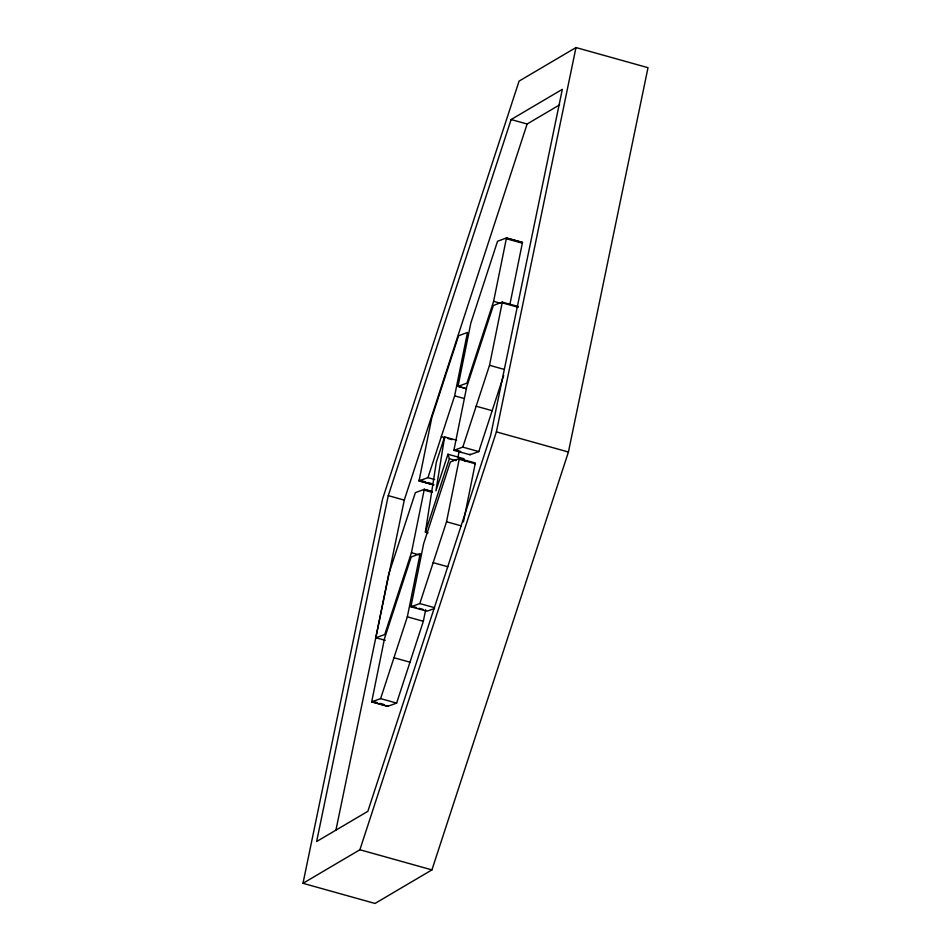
<?xml version="1.0" encoding="UTF-8"?>
<svg xmlns="http://www.w3.org/2000/svg" width="951" height="951" viewBox="0 0 951 951"><rect width="100%" height="100%" fill="white"/><g stroke="black" fill="none" stroke-linecap="round" stroke-linejoin="round"><path stroke-width="1.43" d="M428.045 532.833L425.382 532.096L436.319 462.257L444.616 436.889L456.623 440.242M444.616 436.889L435.927 490.847L447.957 454.233L463.969 458.715L464.67 460.962M458.037 457.407L458.976 451.57M419.034 480.885L431.837 417.572L458.56 335.762L467.488 332.458L454.637 395.842L427.95 477.64L419.034 480.885L433.704 484.986M371.686 701.862L380.614 698.616L407.337 616.819L420.14 553.577L411.165 557.024L384.501 638.549L371.686 701.862L387.687 706.343L396.615 703.098L423.338 621.288L425.691 609.662M410.891 606.797L419.807 603.564L446.53 521.754L459.345 458.513L450.358 461.96L423.694 543.496L410.891 606.797L427.011 611.196L434.559 608.485M453.877 450.346L462.804 447.113L489.527 365.303L502.33 302.061L493.355 305.509L466.691 387.033L453.877 450.346L469.996 454.744L478.805 451.582L503.685 375.419M463.422 521.873L475.345 462.994L459.226 458.596M385.286 640.296L375.835 637.764L384.763 634.519L411.438 552.721L424.289 489.337L432.301 491.572M466.014 388.614L458.013 386.379L466.941 383.134L493.617 301.336L506.479 237.964L522.479 242.434L509.914 304.391M302.989 883.313L382.575 498.99L519.08 81.108L575.985 47.55L648.011 67.687L568.425 452.01L431.92 869.892L375.015 903.45L302.989 883.313L359.894 849.754L496.386 431.873L575.985 47.55M388.27 495.637L316.635 841.528L367.847 811.322L490.704 435.225L562.326 89.335L511.115 119.541L388.27 495.637L404.27 500.107L335.953 830.009M375.835 637.764L388.638 574.452L415.361 492.642L424.289 489.337M387.687 706.343L387.853 705.583M458.013 386.379L470.828 323.067L497.539 241.269L506.479 237.964M470.044 454.067L469.996 454.744M404.27 500.107L527.127 124.01L559.604 104.86M425.382 532.096L449.371 458.739L447.957 454.233M522.479 242.434L506.36 238.035M511.115 119.541L527.127 124.01M506.312 238.713L522.325 243.183M502.211 302.145L518.343 306.531M502.176 302.81L518.176 307.292M493.617 301.336L500.297 303.203M489.527 365.303L504.196 369.404M458.12 386.296L466.133 388.543M454.637 395.842L463.981 398.457M476.166 406.208L492.166 410.677M496.386 431.873L568.425 452.01M441.323 436.675L445.318 437.793M447.992 438.542L451.987 439.659M462.804 447.113L478.805 451.582M456.706 450.346L460.7 451.463M459.178 459.262L475.191 463.743M449.371 458.739L456.04 460.605M427.95 477.64L434.631 479.506M419.189 480.124L425.858 481.991M428.521 482.739L432.527 483.857M419.141 480.802L433.811 484.903M424.182 489.42L432.182 491.655M424.134 490.086L432.134 492.333M446.53 521.754L461.211 525.855M411.438 552.721L419.439 554.956M433.169 562.659L447.85 566.76M419.807 603.564L434.488 607.665M412.377 606.429L416.383 607.546M419.046 608.283L423.052 609.401M407.337 616.819L423.338 621.288M393.976 657.723L409.976 662.193M380.614 698.616L396.615 703.098M373.172 701.481L377.178 702.599M379.841 703.348L383.847 704.465M371.793 701.779L387.806 706.26M359.894 849.754L431.92 869.892"/></g></svg>
